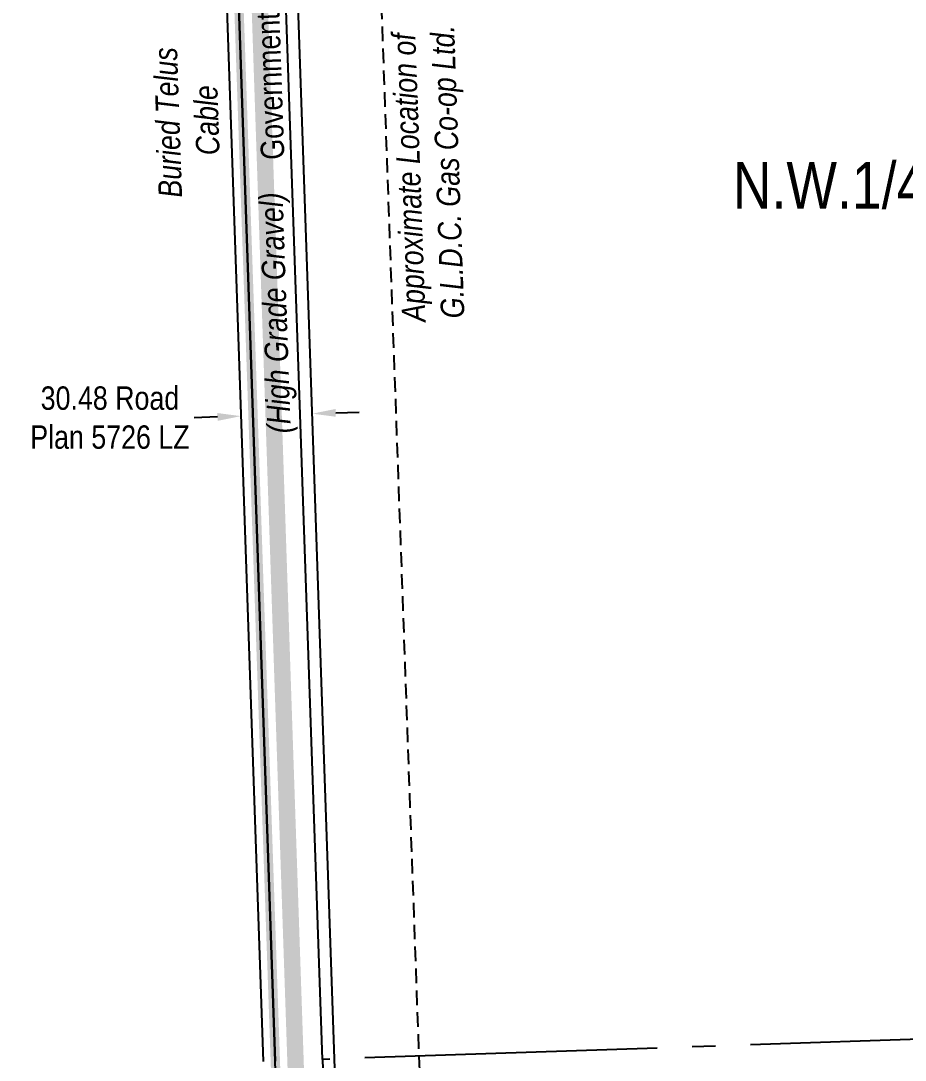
# Model space of a CAD drawing. Extents: x 665644 to 689199, y 5825051 to 5844826.
# Drawn here: x 668912.7 to 669290.7, y 5827821.8 to 5828266.4 of the extents above; entities that cross this region are included whole.
import ezdxf
from ezdxf.enums import TextEntityAlignment as Align

# ---------------------------------------------------------------- set-up
doc = ezdxf.new("R2010")
doc.units = 0
doc.header["$LTSCALE"] = 5
doc.header["$PDSIZE"] = 0.5
for name, pattern in [('BORDER', [44.45, 12.7, -6.35, 12.7, -6.35, 0, -6.35]), ('foc-QUARTERLINE', [33, 25, -3, 2, -3]), ('UG_PIPE', [1.875, 1.25, -0.625])]:
    doc.linetypes.add(name, pattern=pattern)
doc.layers.get('Defpoints').update_dxf_attribs({"color": 9})
doc.layers.add('AS-BOUNDARY', color=7, linetype='BORDER', lineweight=60, true_color=0xcc33ff)
for name, color, linetype in [('AS-PIPE-UG', 44, 'UG_PIPE'), ('AS-PIPE-UG-T', 44, 'Continuous'), ('AS-ROADS', 254, 'Continuous'), ('AS-TELEPHONE', 224, 'foc-TEL'), ('AS-TELEPHONE-T', 224, 'Continuous'), ('C-SYMBOL', 7, 'Continuous'), ('L-QSEC', 8, 'foc-QUARTERLINE'), ('L-ROAD-T', 7, 'Continuous'), ('L-SEC', 7, 'Continuous'), ('L-TITLEDB', 4, 'Continuous'), ('L-TITLEDB-T', 4, 'Continuous')]:
    doc.layers.add(name, color=color, linetype=linetype)
doc.layers.add('T-TEXT', color=48, linetype='Continuous', lineweight=18)
doc.styles.add('175L', font='ARIALN.TTF', dxfattribs={"height": 20})
doc.styles.add('80CG', font='ARIALN.TTF', dxfattribs={"height": 10})
doc.styles.add('80L', font='ARIALN.TTF', dxfattribs={"height": 10})
doc.styles.add('80LS', font='ARIALNI.TTF', dxfattribs={"height": 10})
doc.styles.add('foc-LtypeFont', font='ARIALN.TTF', dxfattribs={"height": 7.35})
doc.linetypes.add('foc-TEL', pattern='A,2,-1,["T",foc-LtypeFont,S=0.2,R=0,X=-0.425,Y=-0.75],-1.24,8', length=12.24)
doc.linetypes.add('foc-TEL-NOLINE', pattern='A,0,-2,["T",foc-LtypeFont,S=0.2,R=0,X=-0.425,Y=-0.75],-10.24', length=12.24)
doc.dimstyles.new('Compass 5 000', dxfattribs={"dimscale": 5, "dimtxt": 9, "dimasz": 2, "dimexe": 0.2, "dimexo": 0.0625, "dimgap": 0.5, "dimtad": 0, "dimtih": 1, "dimtoh": 1, "dimzin": 0, "dimdsep": 46, "dimtxsty": '80CG', "dimcen": 0.1, "dimse1": 1, "dimse2": 1, "dimclrd": 256, "dimclrt": 256, "dimaunit": 1, "dimadec": 4, "dimazin": 0, "dimtfac": 0.06, "dimtofl": 0, "dimtmove": 0, "dimatfit": 1, "dimfxl": 0.2, "dimtolj": 1, "dimtzin": 0, "dimlwd": -1, "dimarcsym": 0})

# ---------------------------------------------------------------- blocks, each defined once
blk = doc.blocks.new('*D2309')
at = {"layer": 'Defpoints', "color": 0, "transparency": 16777216}
for p in [(669006.77, 5828097.3), (669007, 5828090.72), (669037.52, 5828091.76)]:
    blk.add_point(p, dxfattribs=at)
at = {"layer": 'L-TITLEDB-T', "transparency": 16777216}
for p, q in [((669047.29, 5828098.69), (669057.28, 5828099.04)), ((668996.78, 5828096.96), (668986.78, 5828096.61))]:
    blk.add_line(p, q, dxfattribs=at)
for points in [[(668996.72, 5828098.62), (668996.83, 5828095.29), (669006.77, 5828097.3)], [(669047.23, 5828100.36), (669047.34, 5828097.03), (669037.29, 5828098.35)]]:
    blk.add_solid(points, dxfattribs=at)
at = {"layer": 'L-TITLEDB-T', "transparency": 16777216, "insert": (668950.78, 5828096.61), "char_height": 10, "attachment_point": 5, "style": '80CG'}
blk.add_mtext('\\A1;30.48 Road\\PPlan 5726 LZ', dxfattribs=at)

msp = doc.modelspace()

# ---------------------------------------------------------------- linework, layer by layer
at = {"layer": 'AS-BOUNDARY', "flags": 128}
msp.add_lwpolyline([(665645.519, 5828501.939, 4, 4, 0), (665745.539, 5828505.527, 4, 4, 0), (666567.119, 5828534.54, 4, 4, 0), (667369.062, 5828562.807, 4, 4, 0), (668190.988, 5828591.895, 4, 4, 0), (668993.9, 5828620.377, 4, 4, 0), (669021.469, 5827821.487, 4, 4, 0), (669024.954, 5827721.455, 0, 0, 0)], format="xyseb", dxfattribs=at)
at = {"layer": 'AS-PIPE-UG', "flags": 128}
msp.add_lwpolyline([(669086.527, 5827723.633), (669056.494, 5828564.589)], dxfattribs=at)
at = {"layer": 'AS-ROADS', "const_width": 7, "flags": 128}
msp.add_lwpolyline([(668968.919, 5829544.133), (669002.684, 5828631.18), (669033.478, 5827721.785)], dxfattribs=at)
at = {"layer": 'AS-TELEPHONE', "linetype": 'foc-TEL-NOLINE', "flags": 128}
msp.add_lwpolyline([(669024.954, 5827721.455), (669021.469, 5827821.485), (668993.9, 5828620.377), (668993.196, 5828640.478), (668965.044, 5829443.932), (668961.555, 5829543.871)], dxfattribs=at)
at = {"layer": 'L-QSEC', "flags": 128}
msp.add_lwpolyline([(669844.288, 5827849.281), (669041.593, 5827822.173)], dxfattribs=at)
at = {"layer": 'L-SEC', "flags": 128}
for points in [[(668993.9, 5828620.377), (669021.469, 5827821.487)], [(669041.593, 5827822.173), (669014.005, 5828621.082)], [(669041.593, 5827822.173), (669045.071, 5827722.233)]]:
    msp.add_lwpolyline(points, dxfattribs=at)
at = {"layer": 'L-TITLEDB', "flags": 128}
for points in [[(668988.911, 5828614.82), (669016.294, 5827821.286)], [(669046.77, 5827822.349), (669019.366, 5828615.889)], [(669050.26, 5827722.409), (669046.77, 5827822.349)]]:
    msp.add_lwpolyline(points, dxfattribs=at)

# ---------------------------------------------------------------- texts
at = {"layer": 'AS-PIPE-UG-T', "insert": (669075.718, 5828137.365), "char_height": 10, "attachment_point": 1, "rotation": 92.04532, "style": '175L'}
msp.add_mtext_dynamic_manual_height_columns('\\pi0.05;{\\fArial Narrow|b0|i1|c0|p34;Approximate Location of\\P\\pi0.97428;G.L.D.C. Gas Co-op Ltd.}', width=125.14093, gutter_width=50, heights=[0], dxfattribs=at)
at = {"layer": 'AS-TELEPHONE-T', "insert": (668971.625, 5828190.881), "char_height": 10, "attachment_point": 1, "rotation": 91.97636, "style": '175L'}
msp.add_mtext_dynamic_manual_height_columns('\\pi-0.32836;{\\fArial Narrow|b0|i1|c0|p34;Buried Telus \\P\\pi17.264;Cable}', width=63.12909, gutter_width=100, heights=[0], dxfattribs=at)
at = {"layer": 'C-SYMBOL', "color": 3, "style": '175L'}
msp.add_text('N.W.1/4 Sec. 34-41-4-W.5M.', height=20, dxfattribs=at).set_placement((669364.106, 5828179.994), align=Align.BOTTOM_CENTER)
at = {"layer": 'L-ROAD-T', "style": '80L'}
msp.add_text('Government Road Allowance', height=10, rotation=91.98833, dxfattribs=at).set_placement((669017.801, 5828281.399), align=Align.MIDDLE_CENTER)
at = {"layer": 'T-TEXT', "style": '80LS'}
msp.add_text('(High Grade Gravel)', height=10, rotation=91.98833, dxfattribs=at).set_placement((669021.333, 5828141.444), align=Align.MIDDLE_CENTER)

# ---------------------------------------------------------------- dimensions: what is measured, and where the dimension line sits
at = {"layer": 'L-TITLEDB-T', "color": 3}
dim = msp.add_aligned_dim(p1=(669037.517, 5828091.765), p2=(669006.996, 5828090.716), distance=-6.588, text='30.48 Road\\PPlan 5726 LZ', dimstyle='Compass 5 000', dxfattribs=at)
dim.commit()
dim.dimension.update_dxf_attribs({"geometry": '*D2309', "text_midpoint": (668950.782, 5828096.613)})

doc.saveas('drawing.dxf')
